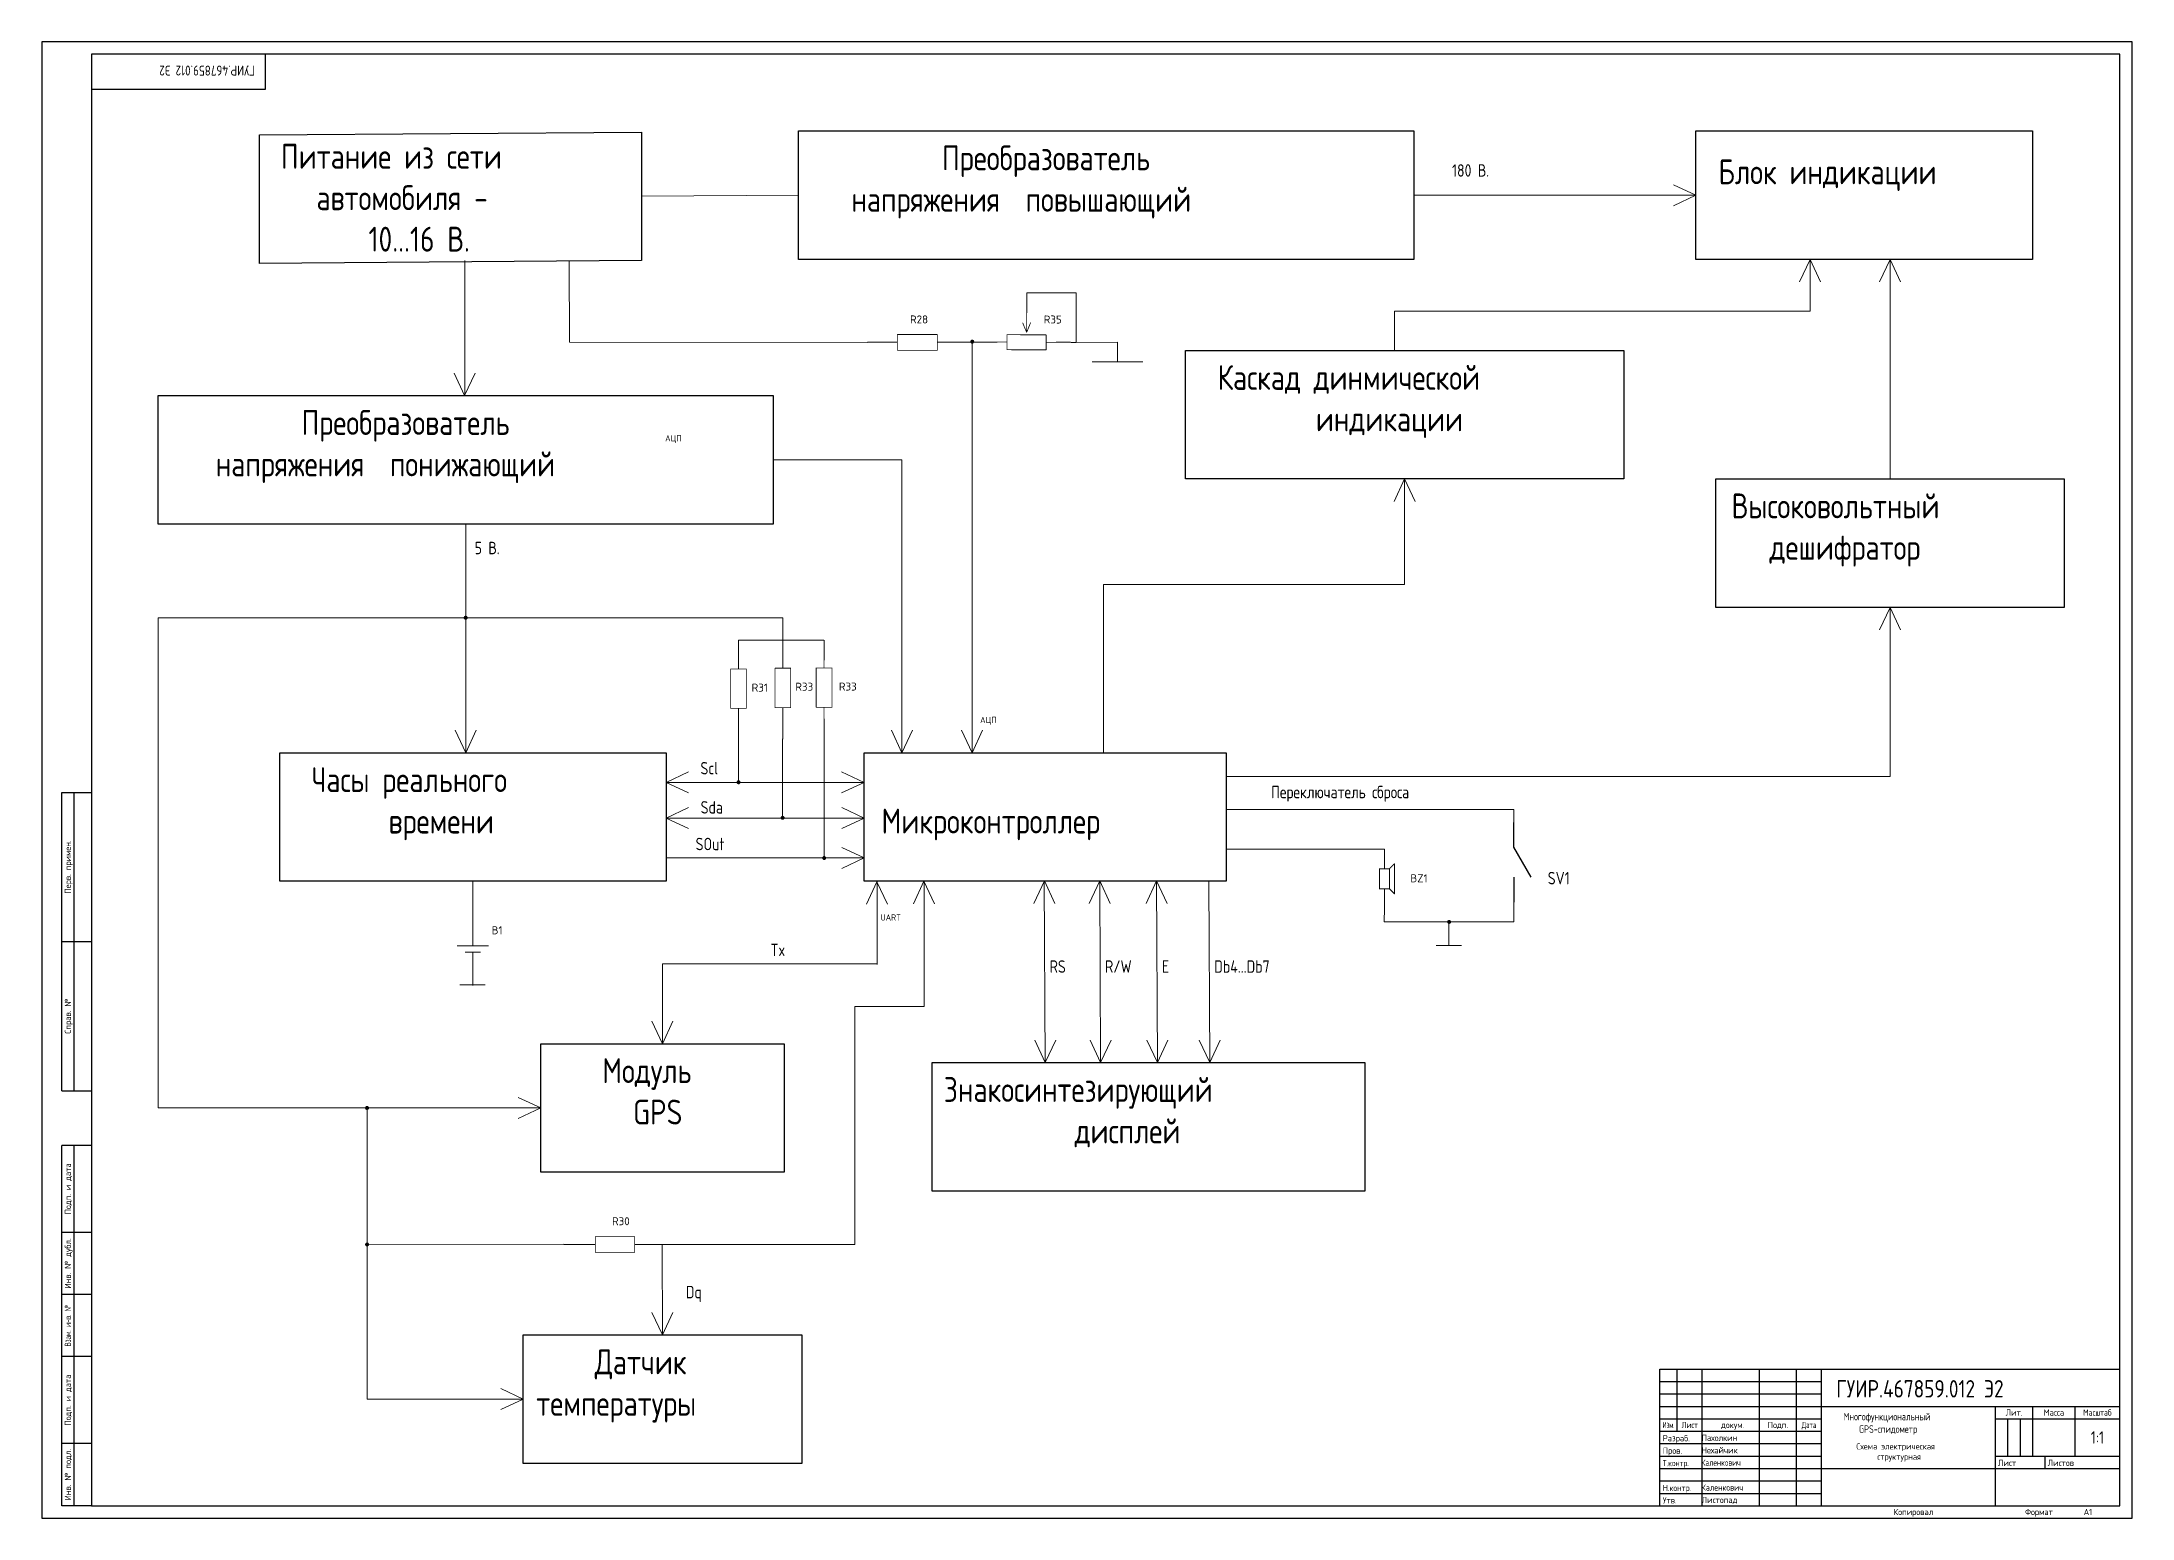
# Model space of a CAD drawing. Header units: millimetres. Extents: x 16690 to 18573, y 22819 to 23674.
# Drawn here: x 16690 to 17531, y 22819 to 23413 of the extents above; entities that cross this region are included whole.
import ezdxf
from ezdxf.enums import TextEntityAlignment as Align

# ---------------------------------------------------------------- set-up
doc = ezdxf.new("R2010")
doc.units = ezdxf.units.MM
doc.layers.get('0').update_dxf_attribs({"lineweight": 25})
for name, color, linetype, lineweight in [('0.25-STAMP', 7, 'Continuous', 25), ('0.25-TEXT', 7, 'Continuous', 15), ('0.3-STAMP', 7, 'Continuous', 30), ('SHEET1', 7, 'Continuous', 5), ('Рамка А1', 10, 'Continuous', 25), ('стрелки', 7, 'Continuous', 20)]:
    doc.layers.add(name, color=color, linetype=linetype, lineweight=lineweight)
doc.styles.get("Standard").update_dxf_attribs({"font": 'isocpeur.ttf'})
doc.styles.add('ГОСТ 2.304', font='cs_gost2304.shx')

# ---------------------------------------------------------------- blocks, each defined once
blk = doc.blocks.new('Рамка А1-горизонтально')
at = {"layer": '0.25-STAMP'}
for p, q in [((651, 55), (716, 55)), ((651, 50), (716, 50)), ((651, 45), (716, 45)), ((791, 25), (791, 40)), ((796, 25), (796, 40)), ((651, 30), (716, 30)), ((651, 25), (716, 25)), ((651, 20), (716, 20)), ((651, 15), (716, 15)), ((651, 10), (716, 10))]:
    blk.add_line(p, q, dxfattribs=at)
blk.add_lwpolyline([(0, 0), (841, 0), (841, 594), (0, 594), (0, 0)], dxfattribs=at)
at = {"layer": '0.3-STAMP'}
for p, q in [((20, 589), (20, 575)), ((90, 589), (20, 589)), ((90, 575), (90, 589)), ((20, 575), (90, 575)), ((8, 172), (8, 292)), ((8, 292), (20, 292)), ((13, 172), (13, 292)), ((20, 292), (20, 172)), ((8, 232), (20, 232)), ((8, 172), (20, 172)), ((8, 5), (8, 150)), ((20, 150), (8, 150)), ((13, 5), (13, 150)), ((20, 150), (20, 5)), ((20, 115), (8, 115)), ((20, 90), (8, 90)), ((20, 65), (8, 65)), ((651, 60), (836, 60)), ((651, 5), (651, 60)), ((658, 35), (658, 60)), ((668, 5), (668, 60)), ((691, 5), (691, 60)), ((706, 5), (706, 60)), ((716, 5), (716, 60)), ((836, 5), (836, 60)), ((716, 45), (836, 45)), ((786, 5), (786, 45)), ((801, 25), (801, 45)), ((818, 25), (818, 45)), ((651, 40), (716, 40)), ((651, 35), (716, 35)), ((786, 40), (836, 40)), ((20, 30), (8, 30)), ((716, 20), (836, 20)), ((786, 25), (836, 25)), ((806, 20), (806, 25)), ((20, 5), (8, 5)), ((651, 5), (836, 5))]:
    blk.add_line(p, q, dxfattribs=at)
blk.add_lwpolyline([(20, 5), (836, 5), (836, 589), (20, 589), (20, 5)], dxfattribs=at)
at = {"layer": '0.25-TEXT', "style": 'ГОСТ 2.304'}
for s, p in [('Перв. примен.', (10.5, 262)), ('Справ. №', (10.5, 202)), ('Подп. и дата', (10.5, 132.5)), ('Инв. № дубл.', (10.5, 102.5)), ('Подп. и дата', (10.5, 47.5)), ('Инв. № подл.', (10.5, 17.5))]:
    blk.add_text(s, height=2.5, rotation=90, dxfattribs=at).set_placement(p, align=Align.MIDDLE_CENTER)
at = {"layer": '0.25-TEXT', "style": 'ГОСТ 2.304', "width": 0.8}
blk.add_text('Взам. инв. №', height=2.5, rotation=90, dxfattribs=at).set_placement((10.5, 77.5), align=Align.MIDDLE_CENTER)
at = {"layer": '0.25-TEXT', "style": 'ГОСТ 2.304'}
for s, height, p in [('Лит.', 2.5, (793.5, 42.5)), ('Масса', 2.5, (809.5, 42.5)), (' докум.', 2.5, (679.5, 37.5)), ('Подп.', 2.5, (698.5, 37.5)), ('1:1', 5, (827, 32.5))]:
    blk.add_text(s, height=height, dxfattribs=at).set_placement(p, align=Align.MIDDLE_CENTER)
for s, width, p in [('Масштаб', 0.91954, (827, 42.5)), ('Изм.', 0.75, (654.5, 37.5)), ('Лист', 0.9, (663, 37.5)), ('Дата', 0.8, (711, 37.5))]:
    blk.add_text(s, height=2.5, dxfattribs=dict(at, width=width)).set_placement(p, align=Align.MIDDLE_CENTER)
for s, p in [('Разраб.', (652.16, 30.92)), ('Пров.', (652.16, 25.92)), (' Пахолкин', (666.24, 31.09)), (' Нехайчик', (666.24, 26.09)), ('Лист', (787, 21)), ('Листов', (807, 21)), ('Утв.', (652.16, 5.92)), (' Листопад', (666.24, 6.09)), ('A1', (821.5, 1.25))]:
    blk.add_text(s, height=2.5, dxfattribs=at).set_placement(p)
for s, width, p in [('Т.контр.', 0.9, (652.16, 20.92)), (' Каленкович', 0.9, (666.24, 21.09)), ('Н.контр.', 0.95, (652.16, 10.92)), (' Каленкович', 0.95, (666.24, 11.09))]:
    blk.add_text(s, height=2.5, dxfattribs=dict(at, width=width)).set_placement(p)
for s, p in [('Копировал', (753, 1.25)), ('Формат', (803.5, 1.25))]:
    blk.add_text(s, height=2.5, dxfattribs=at).set_placement(p, align=Align.CENTER)
blk = doc.blocks.new('UNIT_DISC')
at = {"linetype": 'Continuous', "const_width": 0.5}
blk.add_lwpolyline([(0.25, 0, 1), (-0.25, 0, 1)], format="xyb", close=True, dxfattribs=at)
blk = doc.blocks.new('B1')
at = {"layer": 'SHEET1', "linetype": 'Continuous'}
for points, const_width in [([(45, 180), (45, 185)], 0.254), ([(41, 177.5), (49, 177.5)], 0.2), ([(43, 175.9), (47, 175.9)], 0.2), ([(45, 180), (45, 177.5)], 0.2), ([(45, 175.94), (45, 172.5)], 0.2), ([(45, 172.5), (45, 167.5)], 0.254)]:
    blk.add_lwpolyline(points, dxfattribs=dict(at, const_width=const_width))
at = {"layer": 'SHEET1'}
for p, xscale, yscale, zscale in [((45, 185), 0.254, 0.254, 0.254), ((45, 180), 0.254, 0.254, 0.254), ((45, 180), 0.2, 0.2, 0.2), ((45, 177.5), 0.2, 0.2, 0.2), ((45, 172.5), 0.254, 0.254, 0.254), ((45, 175), 0.2, 0.2, 0.2), ((45, 172.5), 0.2, 0.2, 0.2), ((45, 167.5), 0.254, 0.254, 0.254)]:
    blk.add_blockref('UNIT_DISC', p, dxfattribs=dict(at, xscale=xscale, yscale=yscale, zscale=zscale))
blk.add_text('B1', height=2.032, dxfattribs=at).set_placement((49.78, 180.44))
blk = doc.blocks.new('A$C0D1438CF')
at = {"layer": 'стрелки'}
for q in [(0, 9.06), (8.45, 9.06)]:
    blk.add_line((4.23, 0), q, dxfattribs=at)
blk = doc.blocks.new('BZ1')
at = {"layer": 'SHEET1', "linetype": 'Continuous', "const_width": 0.254}
for points in [[(132.5, 137.66), (132.5, 142.66)], [(133.77, 137.66), (135.04, 138.93)], [(135.04, 131.31), (135.04, 138.93)], [(131.23, 137.66), (133.77, 137.66)], [(131.23, 132.58), (131.23, 137.66)], [(133.77, 132.58), (133.77, 137.66)], [(131.23, 132.58), (133.77, 132.58)], [(132.5, 132.58), (132.5, 127.58)], [(135.04, 131.31), (133.77, 132.58)]]:
    blk.add_lwpolyline(points, dxfattribs=at)
at = {"layer": 'SHEET1', "xscale": 0.254, "yscale": 0.254, "zscale": 0.254}
for p in [(132.5, 142.66), (135.04, 138.93), (135.04, 138.93), (131.23, 137.66), (131.23, 137.66), (132.5, 137.66), (133.77, 137.66), (133.77, 137.66), (133.77, 137.66), (131.23, 132.58), (131.23, 132.58), (132.5, 132.58), (132.5, 127.58), (133.77, 132.58), (133.77, 132.58), (133.77, 132.58), (135.04, 131.31), (135.04, 131.31)]:
    blk.add_blockref('UNIT_DISC', p, dxfattribs=at)
at = {"layer": 'SHEET1'}
blk.add_text('BZ1', height=2.032, dxfattribs=at).set_placement((139.11, 134.21))

msp = doc.modelspace()

# ---------------------------------------------------------------- linework, layer by layer
for p, q in [((17282.5, 23089.4), (17282.5, 23099.4)), ((17289.5, 23077.4), (17282.5, 23089.4)), ((17282.5, 23077.4), (17282.5, 23067.4))]:
    msp.add_line(p, q)
for points in [[(16777.85, 23376.05), (16931.54, 23377.17), (16931.54, 23325.48), (16777.85, 23324.35)], [(16994.73, 23377.63), (17242.23, 23377.63), (17242.23, 23325.94), (16994.73, 23325.94)], [(17355.72, 23377.63), (17491.25, 23377.63), (17491.25, 23325.94), (17355.72, 23325.94)], [(17150.48, 23289.31), (17326.72, 23289.31), (17326.72, 23237.61), (17150.48, 23237.61)], [(16737.08, 23271.17), (16984.58, 23271.17), (16984.58, 23219.47), (16737.08, 23219.47)], [(17363.82, 23237.61), (17503.98, 23237.61), (17503.98, 23185.92), (17363.82, 23185.92)], [(16786.08, 23127.48), (16941.45, 23127.48), (16941.45, 23075.78), (16786.08, 23075.78)], [(17021.2, 23127.48), (17166.75, 23127.48), (17166.75, 23075.78), (17021.2, 23075.78)], [(16891.06, 23010.4), (16988.94, 23010.4), (16988.94, 22958.7), (16891.06, 22958.7)], [(17048.54, 23002.81), (17222.6, 23002.81), (17222.6, 22951.11), (17048.54, 22951.11)], [(16883.99, 22893.23), (16996.01, 22893.23), (16996.01, 22841.54), (16883.99, 22841.54)]]:
    msp.add_lwpolyline(points, close=True)
at = {"layer": '0.25-TEXT', "linetype": 'Continuous', "lineweight": 9, "const_width": 0.317}
msp.add_lwpolyline([(16972.19, 23161.17), (16967.44, 23161.17)], dxfattribs=at)
at = {"layer": 'SHEET1', "linetype": 'Continuous'}
for points, const_width in [([(17086.56, 23304.52), (17086.58, 23312.44)], 0.402), ([(17086.56, 23304.52), (17086.53, 23296.6)], 0.317), ([(17094.44, 23295.58), (17078.6, 23295.64)], 0.317), ([(17078.62, 23295.83), (17078.63, 23289.5)], 0.317), ([(17084.89, 23300.49), (17086.53, 23296.6)], 0.317), ([(17086.53, 23296.6), (17088.14, 23300.55)], 0.317), ([(17094.35, 23295.78), (17094.36, 23289.44)], 0.317), ([(17034.5, 23289.34), (17042.55, 23289.34)], 0.317), ([(17062.54, 23292.66), (17062.66, 23292.66)], 0.402), ([(17078.62, 23289.59), (17094.45, 23289.54)], 0.317), ([(17098.39, 23292.6), (17106.31, 23292.57)], 0.402), ([(16908.31, 22929.62), (16900.39, 22929.62)], 0.402), ([(16912.97, 22929.62), (16908.39, 22929.62)], 0.317), ([(16912.97, 22932.79), (16912.97, 22926.45)], 0.317), ([(16928.81, 22932.79), (16912.97, 22932.79)], 0.317), ([(16912.97, 22926.45), (16920.89, 22926.45)], 0.317), ([(16920.89, 22926.45), (16928.81, 22926.45)], 0.317), ([(16928.81, 22928.03), (16928.81, 22932.79)], 0.317), ([(16928.81, 22929.62), (16931.98, 22929.62)], 0.317), ([(16928.81, 22926.45), (16928.81, 22928.03)], 0.317), ([(16931.98, 22929.62), (16939.9, 22929.62)], 0.402)]:
    msp.add_lwpolyline(points, dxfattribs=dict(at, const_width=const_width))
at = {"layer": 'SHEET1', "linetype": 'Continuous', "lineweight": -3}
for points, const_width in [([(17034.5, 23295.75), (17034.5, 23289.34)], 0.317), ([(17050.59, 23295.75), (17034.5, 23295.75)], 0.317), ([(17050.55, 23289.16), (17050.55, 23295.73)], 0.317), ([(17030.48, 23292.66), (17022.56, 23292.66)], 0.402), ([(17034.5, 23292.66), (17030.48, 23292.66)], 0.317), ([(17042.55, 23289.34), (17050.59, 23289.34)], 0.317), ([(17050.59, 23292.66), (17054.62, 23292.66)], 0.317), ([(17054.62, 23292.66), (17062.54, 23292.66)], 0.402), ([(17066.62, 23292.66), (17062.54, 23292.66)], 0.402), ([(17074.63, 23292.68), (17066.71, 23292.71)], 0.402), ([(17078.59, 23292.67), (17074.63, 23292.68)], 0.317), ([(17094.43, 23292.61), (17098.39, 23292.6)], 0.317)]:
    msp.add_lwpolyline(points, dxfattribs=dict(at, const_width=const_width))
at = {"layer": 'SHEET1', "linetype": 'Continuous', "lineweight": 18}
for points, const_width in [([(16970.61, 23164.33), (16970.61, 23172.25)], 0.402), ([(16988.45, 23164.63), (16988.45, 23172.55)], 0.402), ([(17005.01, 23164.76), (17005.01, 23172.68)], 0.402), ([(16967.44, 23161.17), (16967.44, 23145.33)], 0.317), ([(16970.61, 23161.17), (16970.61, 23164.33)], 0.317), ([(16973.78, 23161.17), (16972.19, 23161.17)], 0.317), ([(16973.78, 23153.25), (16973.78, 23161.17)], 0.317), ([(16990.03, 23161.47), (16985.28, 23161.47)], 0.317), ([(16985.28, 23161.47), (16985.28, 23145.63)], 0.317), ([(16988.45, 23161.47), (16988.45, 23164.63)], 0.317), ([(16991.62, 23161.47), (16990.03, 23161.47)], 0.317), ([(16991.62, 23153.55), (16991.62, 23161.47)], 0.317), ([(17001.85, 23161.59), (17001.85, 23145.75)], 0.317), ([(17005.01, 23161.59), (17005.01, 23164.76)], 0.317), ([(17008.18, 23161.59), (17006.6, 23161.59)], 0.317), ([(17008.18, 23153.67), (17008.18, 23161.59)], 0.317), ([(16973.78, 23145.33), (16973.78, 23153.25)], 0.317), ([(16991.62, 23145.63), (16991.62, 23153.55)], 0.317), ([(17008.18, 23145.75), (17008.18, 23153.67)], 0.317), ([(16967.44, 23145.33), (16973.78, 23145.33)], 0.317), ([(16970.61, 23145.33), (16970.61, 23140.75)], 0.317), ([(16985.28, 23145.63), (16991.62, 23145.63)], 0.317), ([(16988.45, 23145.63), (16988.45, 23141.05)], 0.317), ([(17001.85, 23145.75), (17008.18, 23145.75)], 0.317), ([(17005.01, 23145.75), (17005.01, 23141.17)], 0.317), ([(16970.61, 23140.67), (16970.61, 23132.75)], 0.402), ([(16988.45, 23140.97), (16988.45, 23133.05)], 0.402), ([(17005.01, 23141.09), (17005.01, 23133.17)], 0.402)]:
    msp.add_lwpolyline(points, dxfattribs=dict(at, const_width=const_width))
at = {"layer": 'SHEET1', "linetype": 'Continuous', "lineweight": 9, "const_width": 0.317}
msp.add_lwpolyline([(17006.6, 23161.59), (17001.85, 23161.59)], dxfattribs=at)
at = {"layer": 'стрелки'}
for p, q in [((17355.81, 23351.77), (17346.75, 23356)), ((16931.54, 23351.33), (16994.73, 23351.79)), ((17242.23, 23351.79), (17355.72, 23351.79)), ((17355.81, 23351.77), (17346.75, 23347.54)), ((16860.43, 23325.48), (16860.43, 23271.17)), ((16902.65, 23292.66), (16902.42, 23325.26)), ((17401.69, 23325.94), (17397.47, 23316.87)), ((17401.69, 23305.16), (17401.69, 23325.94)), ((17401.69, 23325.94), (17405.92, 23316.87)), ((17433.9, 23325.94), (17429.67, 23316.87)), ((17433.9, 23325.94), (17433.9, 23237.61)), ((17433.9, 23325.94), (17438.12, 23316.87)), ((17086.58, 23312.54), (17106.48, 23312.54)), ((17106.48, 23312.54), (17106.48, 23292.57)), ((17234.46, 23289.31), (17234.46, 23305.16)), ((17234.46, 23305.16), (17401.69, 23305.16)), ((17022.56, 23292.56), (16902.65, 23292.66)), ((17064.58, 23292.66), (17064.58, 23127.48)), ((17106.48, 23292.57), (17123.11, 23292.66)), ((17123.11, 23292.66), (17123.11, 23284.7)), ((17112.92, 23284.7), (17123.11, 23284.7)), ((17123.11, 23284.7), (17133.3, 23284.7)), ((16984.58, 23245.32), (17036.33, 23245.32)), ((17036.33, 23245.32), (17036.33, 23127.48)), ((17238.6, 23237.61), (17234.37, 23228.55)), ((17238.6, 23195.1), (17238.6, 23237.61)), ((17238.6, 23237.61), (17242.83, 23228.55)), ((16860.83, 23219.47), (16860.83, 23127.48)), ((17238.6, 23195.1), (17117.47, 23195.1)), ((17117.47, 23195.1), (17117.47, 23127.48)), ((16860.83, 23181.78), (16737.08, 23181.77)), ((16737.13, 23181.77), (16737.13, 22984.55)), ((16988.44, 23181.78), (16860.83, 23181.78)), ((16988.44, 23172.63), (16988.44, 23181.78)), ((17433.9, 23185.92), (17429.67, 23176.85)), ((17433.9, 23185.92), (17433.9, 23117.94)), ((17433.9, 23185.92), (17438.12, 23176.85)), ((17004.98, 23172.79), (16970.58, 23172.79)), ((16970.58, 23172.79), (16970.58, 23172.1)), ((16970.61, 23132.65), (16970.61, 23115.51)), ((17005.01, 23133.27), (17005.01, 23085.13)), ((16941.45, 23115.51), (16950.51, 23119.73)), ((17021.15, 23115.51), (17012.09, 23119.73)), ((16941.45, 23115.51), (17021.15, 23115.51)), ((16941.45, 23115.51), (16950.51, 23111.28)), ((17021.15, 23115.51), (17012.09, 23111.28)), ((17433.9, 23117.94), (17166.75, 23117.94)), ((16941.46, 23101.17), (16950.52, 23105.39)), ((17021.2, 23101.17), (17012.14, 23105.39)), ((17166.75, 23104.56), (17282.5, 23104.56)), ((17282.5, 23104.56), (17282.5, 23099.4)), ((16941.46, 23101.17), (17021.2, 23101.17)), ((16941.46, 23101.17), (16950.52, 23096.94)), ((17021.2, 23101.17), (17012.14, 23096.94)), ((17021.2, 23085.13), (17012.14, 23089.35)), ((17230.54, 23088.72), (17166.75, 23088.72)), ((16941.43, 23085.13), (17021.2, 23085.13)), ((17021.2, 23085.13), (17012.14, 23080.9)), ((16863.76, 23075.78), (16863.76, 23061.73)), ((17026.29, 23075.55), (17022.06, 23066.49)), ((17026.29, 23075.55), (17030.51, 23066.49)), ((17026.41, 23042.27), (17026.41, 23075.55)), ((17045.18, 23075.74), (17040.95, 23066.68)), ((17045.18, 23075.74), (17049.4, 23066.68)), ((17045.3, 23042.46), (17045.3, 23075.74)), ((17093.65, 23075.86), (17089.43, 23066.8)), ((17093.61, 23075.78), (17093.98, 23002.81)), ((17093.65, 23075.86), (17097.88, 23066.8)), ((17115.93, 23075.86), (17111.71, 23066.8)), ((17115.9, 23075.78), (17116.26, 23002.81)), ((17115.93, 23075.86), (17120.16, 23066.8)), ((17138.78, 23075.86), (17134.56, 23066.8)), ((17138.74, 23075.78), (17139.11, 23002.81)), ((17138.78, 23075.86), (17143.01, 23066.8)), ((17159.84, 23075.78), (17160.2, 23002.81)), ((17230.44, 23064.93), (17230.34, 23059.43)), ((17282.5, 23059.43), (17282.5, 23067.4)), ((17230.34, 23059.43), (17282.5, 23059.43)), ((17256.42, 23059.43), (17256.42, 23049.85)), ((17251.33, 23049.85), (17261.51, 23049.85)), ((16940, 23010.4), (16940, 23042.5)), ((16940, 23042.5), (17026.41, 23042.5)), ((17045.3, 23025.4), (17045.3, 23042.46)), ((16863.73, 23034.02), (16858.54, 23034.02)), ((16858.54, 23034.02), (16868.73, 23034.02)), ((17017.43, 22929.62), (17017.43, 23025.4)), ((17017.43, 23025.4), (17045.3, 23025.4)), ((16737.08, 22984.55), (16891.06, 22984.55)), ((16821.14, 22929.62), (16821.14, 22984.55)), ((16821.14, 22984.55), (16821.14, 22929.62)), ((16891.06, 22984.55), (16882, 22988.78)), ((16891.06, 22984.55), (16882, 22980.33)), ((16900.39, 22929.72), (16821.14, 22929.62)), ((16821.14, 22929.62), (16821.14, 22867.38)), ((16939.9, 22929.52), (16940, 22893.23)), ((16940, 22929.62), (17017.43, 22929.62)), ((16940, 22893.23), (16935.77, 22902.3)), ((16940, 22893.23), (16944.22, 22902.3)), ((16821.14, 22867.38), (16883.99, 22867.38)), ((16883.99, 22867.38), (16874.92, 22871.61)), ((16883.99, 22867.38), (16874.92, 22863.16))]:
    msp.add_line(p, q, dxfattribs=at)
at = {"layer": 'стрелки', "lineweight": 18}
msp.add_line((16988.35, 23133.05), (16988.35, 23101.17), dxfattribs=at)

# ---------------------------------------------------------------- block references
at = {"xscale": 1.584000000000023, "yscale": 1.584000000000023, "zscale": 1.584000000000023}
for name, p in [('BZ1', (17020.56, 22862.74)), ('B1', (16792.45, 22768.6))]:
    msp.add_blockref(name, p, dxfattribs=at)
at = {"layer": 'SHEET1'}
for p, xscale, yscale, zscale, rotation in [((17086.58, 23312.44), 0.4023360000000057, 0.4023360000000057, 0.4023360000000057, 359.7981595455544), ((17086.56, 23304.52), 0.4023360000000057, 0.4023360000000057, 0.4023360000000057, 359.7981595455544), ((17086.56, 23304.52), 0.3168000000000045, 0.3168000000000045, 0.3168000000000045, 359.7981595455544), ((17086.53, 23296.6), 0.3168000000000045, 0.3168000000000045, 0.3168000000000045, 359.7981595455544), ((17086.53, 23296.6), 0.3168000000000045, 0.3168000000000045, 0.3168000000000045, 359.7981595455544), ((17086.53, 23296.6), 0.3168000000000045, 0.3168000000000045, 0.3168000000000045, 359.7981595455544), ((17022.56, 23292.66), 0.4023360000000057, 0.4023360000000057, 0.4023360000000057, 90), ((17030.48, 23292.66), 0.4023360000000057, 0.4023360000000057, 0.4023360000000057, 90), ((17030.48, 23292.66), 0.3168000000000045, 0.3168000000000045, 0.3168000000000045, 90), ((17034.5, 23292.66), 0.3168000000000045, 0.3168000000000045, 0.3168000000000045, 90), ((17050.59, 23292.66), 0.3168000000000045, 0.3168000000000045, 0.3168000000000045, 90), ((17054.62, 23292.66), 0.4023360000000057, 0.4023360000000057, 0.4023360000000057, 90), ((17054.62, 23292.66), 0.3168000000000045, 0.3168000000000045, 0.3168000000000045, 90), ((17062.54, 23292.66), 0.4023360000000057, 0.4023360000000057, 0.4023360000000057, 90), ((17062.54, 23292.66), 0.4023360000000057, 0.4023360000000057, 0.4023360000000057, 90), ((17062.54, 23292.66), 0.4023360000000057, 0.4023360000000057, 0.4023360000000057, 90), ((17062.66, 23292.66), 0.4023360000000057, 0.4023360000000057, 0.4023360000000057, 90), ((17066.62, 23292.66), 0.4023360000000057, 0.4023360000000057, 0.4023360000000057, 90), ((17066.71, 23292.71), 0.4023360000000057, 0.4023360000000057, 0.4023360000000057, 359.7981595455544), ((17098.39, 23292.6), 0.4023360000000057, 0.4023360000000057, 0.4023360000000057, 359.7981595455544), ((17098.39, 23292.6), 0.3168000000000045, 0.3168000000000045, 0.3168000000000045, 359.7981595455544), ((17106.31, 23292.57), 0.4023360000000057, 0.4023360000000057, 0.4023360000000057, 359.7981595455544), ((16900.39, 22929.62), 0.4023360000000057, 0.4023360000000057, 0.4023360000000057, 270), ((16908.31, 22929.62), 0.4023360000000057, 0.4023360000000057, 0.4023360000000057, 270), ((16908.39, 22929.62), 0.3168000000000045, 0.3168000000000045, 0.3168000000000045, 270), ((16912.97, 22932.79), 0.3168000000000045, 0.3168000000000045, 0.3168000000000045, 270), ((16912.97, 22932.79), 0.3168000000000045, 0.3168000000000045, 0.3168000000000045, 270), ((16912.97, 22929.62), 0.3168000000000045, 0.3168000000000045, 0.3168000000000045, 270), ((16912.97, 22926.45), 0.3168000000000045, 0.3168000000000045, 0.3168000000000045, 270), ((16912.97, 22926.45), 0.3168000000000045, 0.3168000000000045, 0.3168000000000045, 270), ((16920.89, 22926.45), 0.3168000000000045, 0.3168000000000045, 0.3168000000000045, 270), ((16920.89, 22926.45), 0.3168000000000045, 0.3168000000000045, 0.3168000000000045, 270), ((16928.81, 22932.79), 0.3168000000000045, 0.3168000000000045, 0.3168000000000045, 270), ((16928.81, 22932.79), 0.3168000000000045, 0.3168000000000045, 0.3168000000000045, 270), ((16928.81, 22929.62), 0.3168000000000045, 0.3168000000000045, 0.3168000000000045, 270), ((16928.81, 22928.03), 0.3168000000000045, 0.3168000000000045, 0.3168000000000045, 270), ((16928.81, 22928.03), 0.3168000000000045, 0.3168000000000045, 0.3168000000000045, 270), ((16928.81, 22926.45), 0.3168000000000045, 0.3168000000000045, 0.3168000000000045, 270), ((16928.81, 22926.45), 0.3168000000000045, 0.3168000000000045, 0.3168000000000045, 270), ((16931.98, 22929.62), 0.4023360000000057, 0.4023360000000057, 0.4023360000000057, 270), ((16931.98, 22929.62), 0.3168000000000045, 0.3168000000000045, 0.3168000000000045, 270), ((16939.9, 22929.62), 0.4023360000000057, 0.4023360000000057, 0.4023360000000057, 270)]:
    msp.add_blockref('UNIT_DISC', p, dxfattribs=dict(at, xscale=xscale, yscale=yscale, zscale=zscale, rotation=rotation))
at = {"layer": 'SHEET1', "lineweight": -3}
for p, xscale, yscale, zscale, rotation in [((17050.55, 23295.73), 0.3168000000000045, 0.3168000000000045, 0.3168000000000045, 90), ((17074.63, 23292.68), 0.4023360000000057, 0.4023360000000057, 0.4023360000000057, 359.7981595455544), ((17074.63, 23292.68), 0.3168000000000045, 0.3168000000000045, 0.3168000000000045, 359.7981595455544), ((17078.59, 23292.67), 0.3168000000000045, 0.3168000000000045, 0.3168000000000045, 359.7981595455544), ((17094.43, 23292.61), 0.3168000000000045, 0.3168000000000045, 0.3168000000000045, 359.7981595455544)]:
    msp.add_blockref('UNIT_DISC', p, dxfattribs=dict(at, xscale=xscale, yscale=yscale, zscale=zscale, rotation=rotation))
at = {"layer": 'SHEET1'}
for p, xscale, yscale, zscale in [((17064.62, 23292.85), 1.609344000000023, 1.609344000000023, 1.609344000000023), ((16860.83, 23181.78), 1.609344000000023, 1.609344000000023, 1.609344000000023), ((16970.61, 23172.25), 0.4023360000000057, 0.4023360000000057, 0.4023360000000057), ((16988.45, 23172.55), 0.4023360000000057, 0.4023360000000057, 0.4023360000000057), ((17005.01, 23172.68), 0.4023360000000057, 0.4023360000000057, 0.4023360000000057), ((16973.78, 23153.25), 0.3168000000000045, 0.3168000000000045, 0.3168000000000045), ((16973.78, 23153.25), 0.3168000000000045, 0.3168000000000045, 0.3168000000000045), ((16991.62, 23153.55), 0.3168000000000045, 0.3168000000000045, 0.3168000000000045), ((16991.62, 23153.55), 0.3168000000000045, 0.3168000000000045, 0.3168000000000045), ((16988.45, 23145.63), 0.3168000000000045, 0.3168000000000045, 0.3168000000000045), ((16991.62, 23145.63), 0.3168000000000045, 0.3168000000000045, 0.3168000000000045), ((16991.62, 23145.63), 0.3168000000000045, 0.3168000000000045, 0.3168000000000045), ((16970.61, 23132.75), 0.4023360000000057, 0.4023360000000057, 0.4023360000000057), ((17005.01, 23133.17), 0.4023360000000057, 0.4023360000000057, 0.4023360000000057), ((16970.6, 23115.57), 1.609344000000023, 1.609344000000023, 1.609344000000023), ((16988.35, 23101.27), 1.609344000000023, 1.609344000000023, 1.609344000000023), ((17005.07, 23085.1), 1.609344000000023, 1.609344000000023, 1.609344000000023), ((17256.5, 23059.39), 1.609344000000023, 1.609344000000023, 1.609344000000023), ((16821.15, 22984.54), 1.609344000000023, 1.609344000000023, 1.609344000000023), ((16821.16, 22929.62), 1.609344000000023, 1.609344000000023, 1.609344000000023)]:
    msp.add_blockref('UNIT_DISC', p, dxfattribs=dict(at, xscale=xscale, yscale=yscale, zscale=zscale))
at = {"layer": 'SHEET1', "lineweight": 18}
for p, xscale, yscale, zscale in [((16967.44, 23161.17), 0.3168000000000045, 0.3168000000000045, 0.3168000000000045), ((16967.44, 23161.17), 0.3168000000000045, 0.3168000000000045, 0.3168000000000045), ((16970.61, 23164.33), 0.4023360000000057, 0.4023360000000057, 0.4023360000000057), ((16970.61, 23164.33), 0.3168000000000045, 0.3168000000000045, 0.3168000000000045), ((16970.61, 23161.17), 0.3168000000000045, 0.3168000000000045, 0.3168000000000045), ((16972.19, 23161.17), 0.3168000000000045, 0.3168000000000045, 0.3168000000000045), ((16972.19, 23161.17), 0.3168000000000045, 0.3168000000000045, 0.3168000000000045), ((16973.78, 23161.17), 0.3168000000000045, 0.3168000000000045, 0.3168000000000045), ((16973.78, 23161.17), 0.3168000000000045, 0.3168000000000045, 0.3168000000000045), ((16985.28, 23161.47), 0.3168000000000045, 0.3168000000000045, 0.3168000000000045), ((16985.28, 23161.47), 0.3168000000000045, 0.3168000000000045, 0.3168000000000045), ((16988.45, 23164.63), 0.4023360000000057, 0.4023360000000057, 0.4023360000000057), ((16988.45, 23164.63), 0.3168000000000045, 0.3168000000000045, 0.3168000000000045), ((16988.45, 23161.47), 0.3168000000000045, 0.3168000000000045, 0.3168000000000045), ((16990.03, 23161.47), 0.3168000000000045, 0.3168000000000045, 0.3168000000000045), ((16990.03, 23161.47), 0.3168000000000045, 0.3168000000000045, 0.3168000000000045), ((16991.62, 23161.47), 0.3168000000000045, 0.3168000000000045, 0.3168000000000045), ((16991.62, 23161.47), 0.3168000000000045, 0.3168000000000045, 0.3168000000000045), ((17001.85, 23161.59), 0.3168000000000045, 0.3168000000000045, 0.3168000000000045), ((17001.85, 23161.59), 0.3168000000000045, 0.3168000000000045, 0.3168000000000045), ((17005.01, 23164.76), 0.4023360000000057, 0.4023360000000057, 0.4023360000000057), ((17005.01, 23164.76), 0.3168000000000045, 0.3168000000000045, 0.3168000000000045), ((17005.01, 23161.59), 0.3168000000000045, 0.3168000000000045, 0.3168000000000045), ((17006.6, 23161.59), 0.3168000000000045, 0.3168000000000045, 0.3168000000000045), ((17006.6, 23161.59), 0.3168000000000045, 0.3168000000000045, 0.3168000000000045), ((17008.18, 23161.59), 0.3168000000000045, 0.3168000000000045, 0.3168000000000045), ((17008.18, 23161.59), 0.3168000000000045, 0.3168000000000045, 0.3168000000000045), ((17008.18, 23153.67), 0.3168000000000045, 0.3168000000000045, 0.3168000000000045), ((17008.18, 23153.67), 0.3168000000000045, 0.3168000000000045, 0.3168000000000045), ((16967.44, 23145.33), 0.3168000000000045, 0.3168000000000045, 0.3168000000000045), ((16967.44, 23145.33), 0.3168000000000045, 0.3168000000000045, 0.3168000000000045), ((16970.61, 23145.33), 0.3168000000000045, 0.3168000000000045, 0.3168000000000045), ((16973.78, 23145.33), 0.3168000000000045, 0.3168000000000045, 0.3168000000000045), ((16973.78, 23145.33), 0.3168000000000045, 0.3168000000000045, 0.3168000000000045), ((16985.28, 23145.63), 0.3168000000000045, 0.3168000000000045, 0.3168000000000045), ((16985.28, 23145.63), 0.3168000000000045, 0.3168000000000045, 0.3168000000000045), ((17001.85, 23145.75), 0.3168000000000045, 0.3168000000000045, 0.3168000000000045), ((17001.85, 23145.75), 0.3168000000000045, 0.3168000000000045, 0.3168000000000045), ((17005.01, 23145.75), 0.3168000000000045, 0.3168000000000045, 0.3168000000000045), ((17008.18, 23145.75), 0.3168000000000045, 0.3168000000000045, 0.3168000000000045), ((17008.18, 23145.75), 0.3168000000000045, 0.3168000000000045, 0.3168000000000045), ((16970.61, 23140.67), 0.4023360000000057, 0.4023360000000057, 0.4023360000000057), ((16970.61, 23140.75), 0.3168000000000045, 0.3168000000000045, 0.3168000000000045), ((16988.45, 23140.97), 0.4023360000000057, 0.4023360000000057, 0.4023360000000057), ((16988.45, 23141.05), 0.3168000000000045, 0.3168000000000045, 0.3168000000000045), ((17005.01, 23141.09), 0.4023360000000057, 0.4023360000000057, 0.4023360000000057), ((17005.01, 23141.17), 0.3168000000000045, 0.3168000000000045, 0.3168000000000045), ((16988.45, 23133.05), 0.4023360000000057, 0.4023360000000057, 0.4023360000000057)]:
    msp.add_blockref('UNIT_DISC', p, dxfattribs=dict(at, xscale=xscale, yscale=yscale, zscale=zscale))
at = {"layer": 'Рамка А1'}
msp.add_blockref('Рамка А1-горизонтально', (16690.3, 22819.49), dxfattribs=at)
at = {"layer": 'стрелки'}
for p in [(16856.14, 23271.17), (16856.62, 23127.48), (17032.11, 23127.48), (17060.36, 23127.48), (16935.77, 23010.4), (17089.75, 23002.81), (17112.03, 23002.81), (17134.88, 23002.81), (17155.98, 23002.81)]:
    msp.add_blockref('A$C0D1438CF', p, dxfattribs=at)

# ---------------------------------------------------------------- texts
at = {"layer": '0.25-TEXT', "char_height": 10, "attachment_point": 1, "style": 'ГОСТ 2.304'}
for s, width, insert in [('\\pi0.43327;Питание из сети \\P\\pi14.719;автомобиля - \\P\\pi35.671;10...16 В.', 140.3903, (16786.07, 23372.42)), ('\\pi50.78;Преобразователь \\P\\pi14.351;напряжения  повышающий', 236.7973, (17001.68, 23371.79)), ('\\pi57.208;Блок индикации ', 236.7973, (17307.65, 23366.18)), ('\\pi39.827;Каскад динмической \\P\\pi79.351;индикации', 236.7973, (17123.54, 23283.46)), ('\\pi50.78;Преобразователь \\P\\pi16.256;напряжения  понижающий', 236.7973, (16744.03, 23265.32)), ('\\pi53.875;Высоковольтный \\P\\pi69.113;дешифратор', 236.7973, (17316.27, 23231.76)), ('\\pi5.8272;Часы реального\\P\\pi36.78;времени', 135.4638, (16793.03, 23121.63)), ('\\PМикроконтроллер', 135.4638, (17028.15, 23121.63)), ('\\pi17.801;Модуль \\P\\pi30.182;GPS', 87.0309, (16898.01, 23004.55)), ('\\pi35.78;Знакосинтезирующий \\P\\pi88.399;дисплей', 236.7973, (17017.43, 22996.96)), ('\\pi38.684;Датчик \\P\\pi15.113;температуры', 135.4638, (16874.11, 22887.38))]:
    msp.add_mtext_dynamic_manual_height_columns(s, width=width, gutter_width=12.5, heights=[0], dxfattribs=dict(at, insert=insert))
at = {"layer": 'SHEET1'}
for s, p in [('R28', (17039.59, 23300.19)), ('R31', (16975.88, 23152.05)), ('R33', (16993.45, 23152.41)), ('R33', (17010.97, 23152.48)), ('R30', (16919.7, 22937.35))]:
    msp.add_text(s, height=3.219, dxfattribs=at).set_placement(p)
msp.add_text('R35', height=3.219, rotation=359.79816, dxfattribs=at).set_placement((17093.38, 23300.17))
at = {"layer": 'стрелки', "insert": (16776.07, 23399.92), "char_height": 4, "attachment_point": 1, "rotation": 180, "style": 'ГОСТ 2.304'}
msp.add_mtext_dynamic_manual_height_columns('ГУИР.467859.012 Э2', width=111.2962, gutter_width=12.5, heights=[0], dxfattribs=at)
at = {"layer": 'стрелки', "attachment_point": 1, "style": 'ГОСТ 2.304'}
for s, width, insert, char_height in [('180 В.', 26.9169, (17257.66, 23364.23), 5), ('АЦП', 13.7761, (16941.09, 23255.22), 2.5), ('5 В.', 22.2978, (16864.47, 23212.32), 5), ('АЦП', 13.7761, (17067.8, 23141.9), 2.5), ('Scl', 22.2978, (16955.28, 23123.74), 5), ('Переключатель сброса', 92.939, (17184.85, 23114.14), 5), ('Sda', 22.2978, (16955.36, 23107.99), 5), ('SOut', 22.2978, (16953.34, 23093.24), 5), ('SV1', 22.2978, (17296.17, 23079.5), 5), ('UART', 13.7761, (17027.71, 23062.43), 2.5), ('Tx', 22.2978, (16983.47, 23050.62), 5), ('RS', 22.2978, (17095.78, 23043.94), 5), ('R/W', 22.2978, (17118.06, 23043.94), 5), ('E', 22.2978, (17140.91, 23043.94), 5), ('Db4...Db7', 22.2978, (17162, 23043.94), 5), ('Dq', 22.2978, (16949.39, 22912.97), 5), ('ГУИР.467859.012 Э2', 111.2962, (17412.23, 22875.05), 7), ('\\pi5.9568;Многофункциональный \\P\\pi12.171;GPS-спидометр', 62.6278, (17409.21, 22861.85), 3), ('\\pi9.7274;Схема электрическая \\P\\pi18.12;структурная', 60.8833, (17410.6, 22849.64), 2.5)]:
    msp.add_mtext_dynamic_manual_height_columns(s, width=width, gutter_width=12.5, heights=[0], dxfattribs=dict(at, insert=insert, char_height=char_height))

doc.saveas('drawing.dxf')
